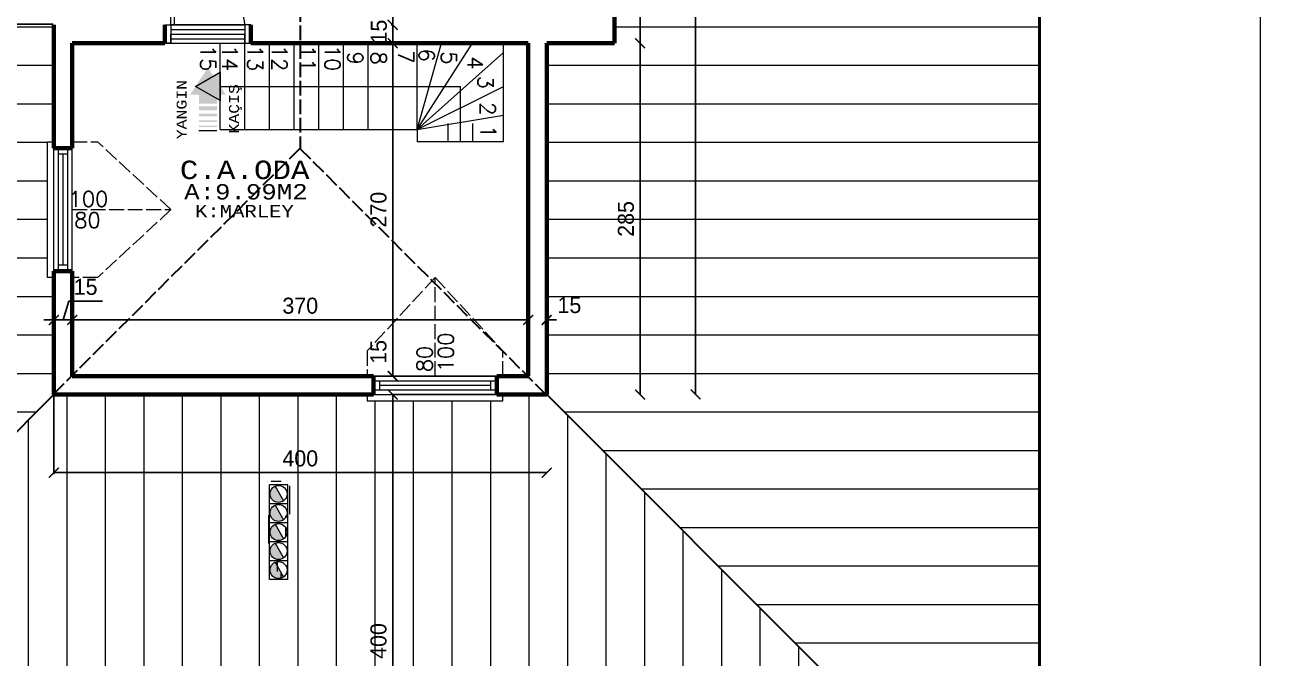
# Model space of a CAD drawing. Header units: millimetres. Extents: x 35860 to 71103, y -11298 to -8385.
# Drawn here: x 53122 to 54129, y -10637 to -10123 of the extents above; entities that cross this region are included whole.
import ezdxf
from ezdxf.enums import TextEntityAlignment as Align

# ---------------------------------------------------------------- set-up
doc = ezdxf.new("R2010")
doc.units = ezdxf.units.MM
doc.header["$MEASUREMENT"] = 0
doc.linetypes.add('ÇİZGİ1', pattern=[15, 12, -3])
doc.layers.get('0').update_dxf_attribs({"lineweight": 15})
doc.layers.get('Defpoints').update_dxf_attribs({"lineweight": 20})
for name, color, linetype, lineweight in [('02', 2, 'Continuous', 20), ('03_Yazı', 1, 'Continuous', 30), ('05', 4, 'Continuous', 50), ('07', 3, 'Continuous', 70), ('Aks&Tefriş', 5, 'Continuous', 20), ('Merd&Balkon', 40, 'Continuous', 20), ('Ölçü', 140, 'Continuous', 20)]:
    doc.layers.add(name, color=color, linetype=linetype, lineweight=lineweight)
doc.layers.add('Lay_X', color=45, linetype='Continuous', lineweight=13, plot=False)
doc.styles.add('0', font='txt.shx')
doc.styles.add('2', font='txt.shx', dxfattribs={"height": 12.5})
doc.styles.add('C', font='')
doc.styles.get('C').set_extended_font_data('Courier New Tur')
doc.dimstyles.new('_VI80I', dxfattribs={"dimtxt": 15, "dimasz": 1, "dimexe": 0, "dimexo": 100, "dimgap": 5, "dimtad": 1, "dimdec": 0, "dimlfac": -1, "dimzin": 12, "dimdsep": 46, "dimtxsty": '0', "dimblk1": 'DOT80_2', "dimblk2": 'DOT80_1', "dimsah": 1, "dimcen": 2.5, "dimse1": 1, "dimse2": 1, "dimclrd": 256, "dimclrt": 1, "dimadec": 8, "dimazin": 0, "dimtfac": 1, "dimtdec": 0, "dimtmove": 0, "dimatfit": 0, "dimldrblk": 'DOT', "dimfxl": 1, "dimtolj": 1, "dimtzin": 0, "dimlwd": -1, "dimarcsym": 0})
doc.dimstyles.new('STANDART', dxfattribs={"dimtxt": 13, "dimasz": 8, "dimexe": 1.25, "dimexo": 0.625, "dimgap": 5, "dimtad": 1, "dimdec": 0, "dimrnd": 5, "dimzin": 1, "dimdsep": 46, "dimtxsty": 'Standard', "dimblk1": 'ARCHTICK', "dimblk2": 'ARCHTICK', "dimsah": 1, "dimcen": 2.5, "dimclrd": 256, "dimclre": 256, "dimclrt": 1, "dimadec": 0, "dimazin": 0, "dimtfac": 1, "dimtdec": 0, "dimtofl": 0, "dimtmove": 1, "dimatfit": 0, "dimldrblk": 'ARCHTICK', "dimfxl": 1, "dimtolj": 1, "dimtzin": 0, "dimarcsym": 0})

# ---------------------------------------------------------------- blocks, each defined once
blk = doc.blocks.new('_ARCHTICK')
at = {"color": 0, "linetype": 'ByBlock', "const_width": 0.15}
blk.add_lwpolyline([(-0.5, -0.5), (0.5, 0.5)], dxfattribs=at)
blk = doc.blocks.new('*D37')
at = {"layer": 'Defpoints', "color": 0, "transparency": 16777216}
for p in [(53421.5, -10008.4), (53420.5, -10123.4), (53421.5, -10123.4)]:
    blk.add_point(p, dxfattribs=at)
at = {"layer": 'Ölçü', "lineweight": -2, "transparency": 16777216}
for p, q in [((53420.5, -10008.4), (53420.5, -10123.4)), ((53420.9, -10123.4), (53419.3, -10123.4))]:
    blk.add_line(p, q, dxfattribs=at)
at = {"layer": 'Ölçü', "lineweight": -2, "transparency": 16777216, "xscale": 8, "yscale": 8, "zscale": 8}
for p, rotation in [((53420.5, -10008.4), 90), ((53420.5, -10123.4), 270)]:
    blk.add_blockref('_ARCHTICK', p, dxfattribs=dict(at, rotation=rotation))
at = {"layer": 'Ölçü', "color": 1, "transparency": 16777216, "insert": (53409, -10065.9), "char_height": 13, "attachment_point": 5, "rotation": 90}
blk.add_mtext('\\A1;120', dxfattribs=at)
blk = doc.blocks.new('*D52')
at = {"layer": '05', "lineweight": -2, "transparency": 16777216}
for p, q in [((53544.9, -10423.4), (53419.3, -10423.4)), ((53420.5, -10823.4), (53420.5, -10423.4))]:
    blk.add_line(p, q, dxfattribs=at)
at = {"layer": 'Defpoints', "color": 0, "transparency": 16777216}
for p in [(53420.5, -10423.4), (53545.5, -10423.4), (53945.5, -10823.4)]:
    blk.add_point(p, dxfattribs=at)
at = {"layer": '05', "lineweight": -2, "transparency": 16777216, "xscale": 8, "yscale": 8, "zscale": 8}
for p, rotation in [((53420.5, -10423.4), 90), ((53420.5, -10823.4), 270)]:
    blk.add_blockref('_ARCHTICK', p, dxfattribs=dict(at, rotation=rotation))
at = {"layer": '05', "color": 1, "transparency": 16777216, "insert": (53409, -10623.4), "char_height": 13, "attachment_point": 5, "rotation": 90}
blk.add_mtext('\\A1;400', dxfattribs=at)
blk = doc.blocks.new('*D53')
at = {"layer": 'Defpoints', "color": 0, "transparency": 16777216}
for p in [(53420.5, -10408.4), (53530.5, -10408.4), (53545.5, -10423.4)]:
    blk.add_point(p, dxfattribs=at)
at = {"layer": 'Ölçü', "lineweight": -2, "transparency": 16777216}
for p, q in [((53420.5, -10408.4), (53420.5, -10400.4)), ((53529.9, -10408.4), (53419.3, -10408.4)), ((53420.5, -10423.4), (53420.5, -10431.4))]:
    blk.add_line(p, q, dxfattribs=at)
at = {"layer": 'Ölçü', "lineweight": -2, "transparency": 16777216, "xscale": 8, "yscale": 8, "zscale": 8}
for p, rotation in [((53420.5, -10408.4), 270), ((53420.5, -10423.4), 90)]:
    blk.add_blockref('_ARCHTICK', p, dxfattribs=dict(at, rotation=rotation))
at = {"layer": 'Ölçü', "color": 1, "transparency": 16777216, "insert": (53409, -10388.8), "char_height": 13, "attachment_point": 5, "rotation": 90}
blk.add_mtext('\\A1;15', dxfattribs=at)
blk = doc.blocks.new('*D54')
at = {"layer": 'Defpoints', "color": 0, "transparency": 16777216}
for p in [(53420.5, -10138.4), (53421.5, -10138.4), (53530.5, -10408.4)]:
    blk.add_point(p, dxfattribs=at)
at = {"layer": 'Ölçü', "lineweight": -2, "transparency": 16777216}
for p, q in [((53420.9, -10138.4), (53419.3, -10138.4)), ((53420.5, -10408.4), (53420.5, -10138.4))]:
    blk.add_line(p, q, dxfattribs=at)
at = {"layer": 'Ölçü', "lineweight": -2, "transparency": 16777216, "xscale": 8, "yscale": 8, "zscale": 8}
for p, rotation in [((53420.5, -10138.4), 90), ((53420.5, -10408.4), 270)]:
    blk.add_blockref('_ARCHTICK', p, dxfattribs=dict(at, rotation=rotation))
at = {"layer": 'Ölçü', "color": 1, "transparency": 16777216, "insert": (53409, -10273.4), "char_height": 13, "attachment_point": 5, "rotation": 90}
blk.add_mtext('\\A1;270', dxfattribs=at)
blk = doc.blocks.new('*D55')
at = {"layer": 'Defpoints', "color": 0, "transparency": 16777216}
for p in [(53420.5, -10123.4), (53421.5, -10123.4), (53421.5, -10138.4)]:
    blk.add_point(p, dxfattribs=at)
at = {"layer": 'Ölçü', "lineweight": -2, "transparency": 16777216}
for p, q in [((53420.9, -10123.4), (53419.3, -10123.4)), ((53420.5, -10138.4), (53420.5, -10123.4))]:
    blk.add_line(p, q, dxfattribs=at)
at = {"layer": 'Ölçü', "lineweight": -2, "transparency": 16777216, "xscale": 8, "yscale": 8, "zscale": 8}
for p, rotation in [((53420.5, -10123.4), 90), ((53420.5, -10138.4), 270)]:
    blk.add_blockref('_ARCHTICK', p, dxfattribs=dict(at, rotation=rotation))
at = {"layer": 'Ölçü', "color": 1, "transparency": 16777216, "insert": (53409.3, -10128.9), "char_height": 13, "attachment_point": 5, "rotation": 90}
blk.add_mtext('\\A1;15', dxfattribs=at)
blk = doc.blocks.new('*D66')
at = {"layer": 'Defpoints', "color": 0, "transparency": 16777216}
for p in [(53530.5, -10362.9), (53530.5, -10408.4), (53545.5, -10423.4)]:
    blk.add_point(p, dxfattribs=at)
at = {"layer": 'Ölçü', "lineweight": -2, "transparency": 16777216}
for p, q in [((53530.5, -10362.9), (53522.5, -10362.9)), ((53530.5, -10407.8), (53530.5, -10361.6)), ((53545.5, -10362.9), (53553.5, -10362.9))]:
    blk.add_line(p, q, dxfattribs=at)
at = {"layer": 'Ölçü', "lineweight": -2, "transparency": 16777216, "xscale": 8, "yscale": 8, "zscale": 8}
blk.add_blockref('_ARCHTICK', (53530.5, -10362.9), dxfattribs=at)
at = {"layer": 'Ölçü', "lineweight": -2, "transparency": 16777216, "xscale": 8, "yscale": 8, "zscale": 8, "rotation": 180}
blk.add_blockref('_ARCHTICK', (53545.5, -10362.9), dxfattribs=at)
at = {"layer": 'Ölçü', "color": 1, "transparency": 16777216, "insert": (53563.9, -10350.9), "char_height": 13, "attachment_point": 5}
blk.add_mtext('\\A1;15', dxfattribs=at)
blk = doc.blocks.new('*D67')
at = {"layer": 'Defpoints', "color": 0, "transparency": 16777216}
for p in [(53160.5, -10362.9), (53160.5, -10408.4), (53530.5, -10408.4)]:
    blk.add_point(p, dxfattribs=at)
at = {"layer": 'Ölçü', "lineweight": -2, "transparency": 16777216}
for p, q in [((53160.5, -10407.8), (53160.5, -10361.6)), ((53530.5, -10362.9), (53160.5, -10362.9))]:
    blk.add_line(p, q, dxfattribs=at)
at = {"layer": 'Ölçü', "lineweight": -2, "transparency": 16777216, "xscale": 8, "yscale": 8, "zscale": 8, "rotation": 180}
blk.add_blockref('_ARCHTICK', (53160.5, -10362.9), dxfattribs=at)
at = {"layer": 'Ölçü', "lineweight": -2, "transparency": 16777216, "xscale": 8, "yscale": 8, "zscale": 8}
blk.add_blockref('_ARCHTICK', (53530.5, -10362.9), dxfattribs=at)
at = {"layer": 'Ölçü', "color": 1, "transparency": 16777216, "insert": (53345.5, -10351.4), "char_height": 13, "attachment_point": 5}
blk.add_mtext('\\A1;370', dxfattribs=at)
blk = doc.blocks.new('*D68')
at = {"layer": 'Defpoints', "color": 0, "transparency": 16777216}
for p in [(53145.5, -10362.9), (53160.5, -10408.4), (53145.5, -10423.4)]:
    blk.add_point(p, dxfattribs=at)
at = {"layer": 'Ölçü', "lineweight": -2, "transparency": 16777216}
for p, q in [((53153, -10362.9), (53157.6, -10347.6)), ((53157.6, -10347.6), (53185, -10347.6)), ((53145.5, -10362.9), (53137.5, -10362.9)), ((53145.5, -10422.8), (53145.5, -10361.6)), ((53160.5, -10362.9), (53145.5, -10362.9)), ((53160.5, -10362.9), (53168.5, -10362.9))]:
    blk.add_line(p, q, dxfattribs=at)
at = {"layer": 'Ölçü', "lineweight": -2, "transparency": 16777216, "xscale": 8, "yscale": 8, "zscale": 8}
blk.add_blockref('_ARCHTICK', (53145.5, -10362.9), dxfattribs=at)
at = {"layer": 'Ölçü', "lineweight": -2, "transparency": 16777216, "xscale": 8, "yscale": 8, "zscale": 8, "rotation": 180}
blk.add_blockref('_ARCHTICK', (53160.5, -10362.9), dxfattribs=at)
at = {"layer": 'Ölçü', "color": 1, "transparency": 16777216, "insert": (53171.3, -10336.1), "char_height": 13, "attachment_point": 5}
blk.add_mtext('\\A1;15', dxfattribs=at)
blk = doc.blocks.new('*D73')
at = {"layer": 'Defpoints', "color": 0, "transparency": 16777216}
for p in [(53145.5, -10423.4), (53545.5, -10423.4), (53145.5, -10486.8)]:
    blk.add_point(p, dxfattribs=at)
at = {"layer": 'Ölçü', "lineweight": -2, "transparency": 16777216}
for p, q in [((53145.5, -10424), (53145.5, -10488.1)), ((53545.5, -10486.8), (53145.5, -10486.8))]:
    blk.add_line(p, q, dxfattribs=at)
at = {"layer": 'Ölçü', "lineweight": -2, "transparency": 16777216, "xscale": 8, "yscale": 8, "zscale": 8, "rotation": 180}
blk.add_blockref('_ARCHTICK', (53145.5, -10486.8), dxfattribs=at)
at = {"layer": 'Ölçü', "lineweight": -2, "transparency": 16777216, "xscale": 8, "yscale": 8, "zscale": 8}
blk.add_blockref('_ARCHTICK', (53545.5, -10486.8), dxfattribs=at)
at = {"layer": 'Ölçü', "color": 1, "transparency": 16777216, "insert": (53345.5, -10475.3), "char_height": 13, "attachment_point": 5}
blk.add_mtext('\\A1;400', dxfattribs=at)
blk = doc.blocks.new('*D74')
at = {"layer": 'Defpoints', "color": 0, "transparency": 16777216}
for p in [(53055.9, -10122.9), (53145.5, -10122.9), (53145.5, -10422.8)]:
    blk.add_point(p, dxfattribs=at)
at = {"layer": 'Ölçü', "lineweight": -2, "transparency": 16777216}
for p, q in [((53144.9, -10122.9), (53054.7, -10122.9)), ((53055.9, -10422.8), (53055.9, -10122.9))]:
    blk.add_line(p, q, dxfattribs=at)
at = {"layer": 'Ölçü', "lineweight": -2, "transparency": 16777216, "xscale": 8, "yscale": 8, "zscale": 8}
for p, rotation in [((53055.9, -10122.9), 90), ((53055.9, -10422.8), 270)]:
    blk.add_blockref('_ARCHTICK', p, dxfattribs=dict(at, rotation=rotation))
at = {"layer": 'Ölçü', "color": 1, "transparency": 16777216, "insert": (53044.4, -10272.8), "char_height": 13, "attachment_point": 5, "rotation": 90}
blk.add_mtext('\\A1;300', dxfattribs=at)
blk = doc.blocks.new('B')
at = {"layer": 'Merd&Balkon'}
for p, q in [((-10, 0), (-10, 15)), ((10, 0), (10, 15))]:
    blk.add_line(p, q, dxfattribs=at)
blk = doc.blocks.new('A')
at = {"layer": 'Merd&Balkon'}
h = blk.add_hatch(color=256, dxfattribs=at)
h.dxf.hatch_style = 1
h.paths.add_polyline_path([(0, 20), (-11.5, 0), (11.5, 0)])
blk.add_lwpolyline([(0, 20), (-11.5, 0), (11.5, 0)], close=True, dxfattribs=at)
blk = doc.blocks.new('DOT')
at = {"color": 0}
blk.add_line((-10, 0), (10, 0), dxfattribs=at)
at = {"color": 0, "const_width": 4.5}
blk.add_lwpolyline([(-2.25, 0, 1), (2.25, 0, 1)], format="xyb", close=True, dxfattribs=at)
blk = doc.blocks.new('DOT80_1')
at = {"color": 0}
blk.add_line((0, 0), (0, 80), dxfattribs=at)
blk.add_blockref('DOT', (0, 0))
blk = doc.blocks.new('DOT80_2')
at = {"color": 0}
blk.add_line((0, 0), (0, -80), dxfattribs=at)
blk.add_blockref('DOT', (0, 0))
blk = doc.blocks.new('*D1033')
at = {"layer": 'Defpoints', "color": 0, "transparency": 16777216}
for p in [(53055.9, -9873.4), (53145.5, -9873.4), (53145.5, -10122.9)]:
    blk.add_point(p, dxfattribs=at)
at = {"layer": 'Ölçü', "lineweight": -2, "transparency": 16777216}
for p, q in [((53144.9, -9873.4), (53054.7, -9873.4)), ((53055.9, -10122.9), (53055.9, -9873.4))]:
    blk.add_line(p, q, dxfattribs=at)
at = {"layer": 'Ölçü', "lineweight": -2, "transparency": 16777216, "xscale": 8, "yscale": 8, "zscale": 8}
for p, rotation in [((53055.9, -9873.4), 90), ((53055.9, -10122.9), 270)]:
    blk.add_blockref('_ARCHTICK', p, dxfattribs=dict(at, rotation=rotation))
at = {"layer": 'Ölçü', "color": 1, "transparency": 16777216, "insert": (53044.4, -9998.2), "char_height": 13, "attachment_point": 5, "rotation": 90}
blk.add_mtext('\\A1;250', dxfattribs=at)
blk = doc.blocks.new('*D1034')
at = {"layer": 'Defpoints', "color": 0, "transparency": 16777216}
for p in [(53545.5, -10138.4), (53621.3, -10138.4), (53544.9, -10423.4)]:
    blk.add_point(p, dxfattribs=at)
at = {"layer": 'Ölçü', "lineweight": -2, "transparency": 16777216}
blk.add_line((53621.3, -10423.4), (53621.3, -10138.4), dxfattribs=at)
at = {"layer": 'Ölçü', "lineweight": -2, "transparency": 16777216, "xscale": 8, "yscale": 8, "zscale": 8}
for p, rotation in [((53621.3, -10138.4), 90), ((53621.3, -10423.4), 270)]:
    blk.add_blockref('_ARCHTICK', p, dxfattribs=dict(at, rotation=rotation))
at = {"layer": 'Ölçü', "color": 1, "transparency": 16777216, "insert": (53609.8, -10280.9), "char_height": 13, "attachment_point": 5, "rotation": 90}
blk.add_mtext('\\A1;285', dxfattribs=at)
blk = doc.blocks.new('*D1035')
at = {"layer": 'Defpoints', "color": 0, "transparency": 16777216}
for p in [(53600.5, -9858.4), (53621.3, -9858.4), (53545.5, -10138.4)]:
    blk.add_point(p, dxfattribs=at)
at = {"layer": 'Ölçü', "lineweight": -2, "transparency": 16777216}
blk.add_line((53621.3, -10138.4), (53621.3, -9858.4), dxfattribs=at)
at = {"layer": 'Ölçü', "lineweight": -2, "transparency": 16777216, "xscale": 8, "yscale": 8, "zscale": 8}
for p, rotation in [((53621.3, -9858.4), 90), ((53621.3, -10138.4), 270)]:
    blk.add_blockref('_ARCHTICK', p, dxfattribs=dict(at, rotation=rotation))
at = {"layer": 'Ölçü', "color": 1, "transparency": 16777216, "insert": (53609.8, -9998.4), "char_height": 13, "attachment_point": 5, "rotation": 90}
blk.add_mtext('\\A1;280', dxfattribs=at)
blk = doc.blocks.new('*D1054')
at = {"layer": 'Defpoints', "color": 0, "transparency": 16777216}
for p in [(53010.9, -9537.5), (53145.5, -9537.5), (53100.5, -10422.8)]:
    blk.add_point(p, dxfattribs=at)
at = {"layer": 'Ölçü', "lineweight": -2, "transparency": 16777216}
for p, q in [((53144.9, -9537.5), (53009.7, -9537.5)), ((53010.9, -10422.8), (53010.9, -9537.5))]:
    blk.add_line(p, q, dxfattribs=at)
at = {"layer": 'Ölçü', "lineweight": -2, "transparency": 16777216, "xscale": 8, "yscale": 8, "zscale": 8}
for p, rotation in [((53010.9, -9537.5), 90), ((53010.9, -10422.8), 270)]:
    blk.add_blockref('_ARCHTICK', p, dxfattribs=dict(at, rotation=rotation))
at = {"layer": 'Ölçü', "color": 1, "transparency": 16777216, "insert": (52999.4, -9980.2), "char_height": 13, "attachment_point": 5, "rotation": 90}
blk.add_mtext('\\A1;885', dxfattribs=at)
blk = doc.blocks.new('*D1055')
at = {"layer": 'Defpoints', "color": 0, "transparency": 16777216}
for p in [(53545.5, -9559.6), (53666.3, -9559.6), (53589.9, -10423.4)]:
    blk.add_point(p, dxfattribs=at)
at = {"layer": 'Ölçü', "lineweight": -2, "transparency": 16777216}
blk.add_line((53666.3, -10423.4), (53666.3, -9559.6), dxfattribs=at)
at = {"layer": 'Ölçü', "lineweight": -2, "transparency": 16777216, "xscale": 8, "yscale": 8, "zscale": 8}
for p, rotation in [((53666.3, -9559.6), 90), ((53666.3, -10423.4), 270)]:
    blk.add_blockref('_ARCHTICK', p, dxfattribs=dict(at, rotation=rotation))
at = {"layer": 'Ölçü', "color": 1, "transparency": 16777216, "insert": (53654.8, -9991.5), "char_height": 13, "attachment_point": 5, "rotation": 90}
blk.add_mtext('\\A1;865', dxfattribs=at)

msp = doc.modelspace()

# ---------------------------------------------------------------- hatches: boundary and pattern name
h = msp.add_hatch()
h.set_pattern_fill('LINE', color=256, scale=250, style=0)
h.paths.add_polyline_path([(53145.5, -10123.4), (53210.5, -10123.4), (53210.5, -9873.4), (53145.5, -9873.4), (53145.5, -9771.1), (53140.5, -9771.1), (53140.5, -9661.1), (53145.5, -9661.1), (53145.5, -9537.5), (52745.5, -9114.8), (52745.5, -10823.4), (53145.5, -10423.4), (53145.5, -10328.4), (53140.5, -10328.4), (53140.5, -10218.4), (53145.5, -10218.4)])
h.paths.add_polyline_path([(53184.2, -9939.7), (53208, -9939.7), (53208, -9959.2), (53184.2, -9959.2)], flags=24)
h.paths.add_polyline_path([(52957.5, -9939.7), (52998.6, -9939.7), (52998.6, -9959.2), (52957.5, -9959.2)], flags=24)
h.paths.add_polyline_path([(53034.7, -10291.3), (53034.7, -10254.4), (53054.2, -10254.4), (53054.2, -10291.3)], flags=24)
h.paths.add_polyline_path([(53035.2, -9725.4), (53035.2, -9684.2), (53054.7, -9684.2), (53054.7, -9725.4)], flags=24)
h = msp.add_hatch()
h.set_pattern_fill('LINE', color=256, scale=250, style=0)
h.paths.add_polyline_path([(53945.5, -9181.1), (53545.5, -9559.6), (53545.5, -9858.4), (53600.5, -9858.4), (53600.5, -10138.4), (53545.5, -10138.4), (53545.5, -10423.4), (53945.5, -10823.4)])
h.paths.add_polyline_path([(53603.1, -9939.7), (53627, -9939.7), (53627, -9959.2), (53603.1, -9959.2)], flags=24)
h.paths.add_polyline_path([(53752.5, -9939.7), (53793.6, -9939.7), (53793.6, -9959.2), (53752.5, -9959.2)], flags=24)
h.paths.add_polyline_path([(53544.4, -10326.4), (53568.2, -10326.4), (53568.2, -10345.9), (53544.4, -10345.9)], flags=9)
h.paths.add_polyline_path([(53600.7, -9727.4), (53600.7, -9690.6), (53620.2, -9690.6), (53620.2, -9727.4)], flags=24)
h = msp.add_hatch()
h.set_pattern_fill('LINE', color=256, scale=250, angle=90, style=0)
h.paths.add_polyline_path([(53545.5, -10423.4), (53509.9, -10423.4), (53509.9, -10428.4), (53399.9, -10428.4), (53399.9, -10423.4), (53145.5, -10423.4), (52745.5, -10823.4), (53945.5, -10823.4)])
h.paths.add_polyline_path([(53320.5, -10573.4), (53320.5, -10542.9), (53319.9, -10542.9), (53319.9, -10543), (53319.9, -10542.9), (53320.5, -10542.9), (53320.5, -10496.7), (53336.9, -10496.7), (53336.9, -10512.1), (53335.5, -10512.1), (53335.5, -10527.1), (53335.5, -10542.5), (53335.5, -10558), (53335.5, -10573.4)], flags=16)
h.paths.add_polyline_path([(53321, -10565.8, -1), (53334.8, -10565.8, -1)], flags=0)
h.paths.add_polyline_path([(53324.6, -10558.4), (53326.9, -10558.4), (53326.9, -10562.6)], flags=0)
h.paths.add_polyline_path([(53321, -10550.4, -1), (53334.8, -10550.4, -1)], flags=0)
h.paths.add_polyline_path([(53321, -10535, -1), (53334.8, -10535, -1)], flags=0)
h.paths.add_polyline_path([(53321, -10519.5, -1), (53334.8, -10519.5, -1)], flags=0)
h.paths.add_polyline_path([(53334.8, -10504.1, -1), (53321, -10504.1, -1)], flags=0)
h.paths.add_polyline_path([(53399.3, -10641.8), (53399.3, -10605), (53418.8, -10605), (53418.8, -10641.8)], flags=24)
h.paths.add_polyline_path([(53327.1, -10465.6), (53364, -10465.6), (53364, -10485.1), (53327.1, -10485.1)], flags=24)
for points in [[(53321, -10504.1, -0.300511), (53325.2, -10497.7), (53331.9, -10509.7, -0.608413)], [(53321, -10519.5, -0.300511), (53325.2, -10513.2), (53331.9, -10525.2, -0.608413)], [(53321, -10535, -0.300511), (53325.2, -10528.6), (53331.9, -10540.6, -0.608413)], [(53321, -10550.4, -0.300511), (53325.2, -10544), (53331.9, -10556, -0.608413)], [(53321, -10565.8, -0.300511), (53325.2, -10559.5), (53331.9, -10571.5, -0.608413)]]:
    msp.add_hatch(color=256).paths.add_polyline_path(points)

# ---------------------------------------------------------------- linework, layer by layer
for p, q in [((53329.9, -10493.9), (53321.9, -10493.9)), ((53335.5, -10496.7), (53320.5, -10496.7)), ((53335.5, -10496.7), (53320.5, -10496.7)), ((53320.5, -10573.4), (53320.5, -10496.7)), ((53325.2, -10497.7), (53331.9, -10509.7)), ((53335.5, -10511.7), (53335.5, -10496.7)), ((53336.9, -10520.4), (53336.9, -10497.4)), ((53335.5, -10512.1), (53320.5, -10512.1)), ((53325.2, -10513.2), (53331.9, -10525.2)), ((53335.5, -10527.1), (53335.5, -10512.1)), ((53319.9, -10544.4), (53319.9, -10521.4)), ((53333.9, -10522.9), (53333.9, -10521.9)), ((53335.5, -10527.5), (53320.5, -10527.5)), ((53325.2, -10528.6), (53331.9, -10540.6)), ((53333.9, -10538.3), (53333.9, -10531.6)), ((53335.5, -10542.5), (53335.5, -10527.5)), ((53320.5, -10542.9), (53319.9, -10542.9)), ((53335.5, -10543), (53320.5, -10543)), ((53325.2, -10544), (53331.9, -10556)), ((53335.5, -10558), (53335.5, -10543)), ((53335.5, -10558.4), (53320.5, -10558.4)), ((53325.2, -10559.5), (53331.9, -10571.5)), ((53326.9, -10566.9), (53326.9, -10559)), ((53335.5, -10573.4), (53335.5, -10558.4)), ((53335.5, -10573.4), (53320.5, -10573.4)), ((53329.9, -10572.4), (53329.9, -10568.9))]:
    msp.add_line(p, q)
for centre in [(53327.9, -10504.1), (53327.9, -10519.5), (53327.9, -10535), (53327.9, -10550.4), (53327.9, -10565.8)]:
    msp.add_circle(centre, 6.9)
at = {"layer": '02'}
for p, q in [((53240.5, -10123.4), (53240.5, -10130.9)), ((53240.5, -10123.4), (53300.5, -10123.4)), ((53300.5, -10123.4), (53300.5, -10130.9)), ((53240.5, -10127.2), (53300.5, -10127.2)), ((53240.5, -10138.4), (53240.5, -10130.9)), ((53240.5, -10130.9), (53300.5, -10130.9)), ((53300.5, -10138.4), (53300.5, -10130.9)), ((53240.5, -10134.7), (53300.5, -10134.7)), ((53240.5, -10138.4), (53300.5, -10138.4)), ((53145.5, -10323.4), (53145.5, -10223.4)), ((53149.3, -10323.4), (53149.3, -10223.4)), ((53156.8, -10323.4), (53156.8, -10223.4)), ((53160.5, -10323.4), (53160.5, -10223.4)), ((53156.8, -10228.4), (53149.3, -10228.4)), ((53153, -10318.4), (53153, -10228.4)), ((53156.8, -10318.4), (53149.3, -10318.4)), ((53404.9, -10408.4), (53504.9, -10408.4)), ((53404.9, -10412.2), (53504.9, -10412.2)), ((53409.9, -10412.2), (53409.9, -10419.7)), ((53409.9, -10415.9), (53499.9, -10415.9)), ((53499.9, -10412.2), (53499.9, -10419.7)), ((53404.9, -10419.7), (53504.9, -10419.7)), ((53404.9, -10423.4), (53504.9, -10423.4))]:
    msp.add_line(p, q, dxfattribs=at)
at = {"layer": '02', "linetype": 'ÇİZGİ1'}
for p, q in [((53160.5, -10218.4), (53181, -10218.4)), ((53240.5, -10273.4), (53181, -10218.4)), ((53160.5, -10273.4), (53239.1, -10273.4)), ((53160.5, -10273.4), (53240.5, -10273.4)), ((53240.5, -10273.4), (53181, -10328.4)), ((53181, -10328.4), (53160.5, -10328.4)), ((53454.9, -10328.4), (53399.9, -10388)), ((53454.9, -10328.4), (53509.9, -10388)), ((53454.9, -10408.4), (53454.9, -10328.4)), ((53454.9, -10408.4), (53454.9, -10329.8)), ((53399.9, -10388), (53399.9, -10408.4)), ((53509.9, -10408.4), (53509.9, -10388))]:
    msp.add_line(p, q, dxfattribs=at)
at = {"layer": '02'}
msp.add_lwpolyline([(53243.5, -10123.4), (53243.5, -10063.4), (53240.5, -10063.4, -0.339541), (53300.5, -10123.4), (53240.5, -10123.4), (53240.5, -10063.4)], format="xyb", dxfattribs=at)
for points in [[(53235.5, -10123.4), (53240.5, -10123.4), (53240.5, -10138.4), (53235.5, -10138.4)], [(53305.5, -10123.4), (53300.5, -10123.4), (53300.5, -10138.4), (53305.5, -10138.4)], [(53145.5, -10328.4), (53140.5, -10328.4), (53140.5, -10218.4), (53145.5, -10218.4)], [(53399.9, -10423.4), (53399.9, -10428.4), (53509.9, -10428.4), (53509.9, -10423.4)]]:
    msp.add_lwpolyline(points, dxfattribs=at)
at = {"layer": '03_Yazı', "linetype": 'ÇİZGİ1'}
for p, q in [((53345.5, -9748.9), (53345.5, -10224)), ((53145.5, -10422.8), (53345.2, -10223.7)), ((53544.9, -10423.4), (53345.2, -10223.7))]:
    msp.add_line(p, q, dxfattribs=at)
at = {"layer": '03_Yazı'}
for p, q in [((52745.5, -10823.4), (53145.5, -10423.4)), ((53945.5, -10823.4), (53545.5, -10423.4))]:
    msp.add_line(p, q, dxfattribs=at)
at = {"layer": '05'}
msp.add_line((53945.5, -10823.4), (53945.5, -9181.1), dxfattribs=at)
at = {"layer": '07'}
for p, q in [((53600.5, -10138.4), (53600.5, -9858.4)), ((53145.5, -10223.4), (53145.5, -10123.4)), ((53235.5, -10123.4), (53235.5, -10138.4)), ((53305.5, -10123.4), (53305.5, -10138.4)), ((53160.5, -10138.4), (53235.5, -10138.4)), ((53160.5, -10223.4), (53160.5, -10138.4)), ((53305.5, -10138.4), (53530.5, -10138.4)), ((53530.5, -10138.4), (53530.5, -10408.4)), ((53545.5, -10138.4), (53600.5, -10138.4)), ((53545.5, -10138.4), (53545.5, -10423.4)), ((53160.5, -10223.4), (53145.5, -10223.4)), ((53145.5, -10423.4), (53145.5, -10323.4)), ((53160.5, -10323.4), (53145.5, -10323.4)), ((53160.5, -10408.4), (53160.5, -10323.4)), ((53404.9, -10408.4), (53160.5, -10408.4)), ((53404.9, -10408.4), (53404.9, -10423.4)), ((53530.5, -10408.4), (53504.9, -10408.4)), ((53504.9, -10408.4), (53504.9, -10423.4)), ((53404.9, -10423.4), (53145.5, -10423.4)), ((53545.5, -10423.4), (53504.9, -10423.4))]:
    msp.add_line(p, q, dxfattribs=at)
at = {"layer": 'Aks&Tefriş'}
msp.add_line((53263.3, -10209.2), (53277.8, -10209.2), dxfattribs=at)
for points in [[(53256, -10180.2), (53285.1, -10180.2), (53270.5, -10158.4)], [(53263.3, -10187.5), (53263.3, -10180.2), (53277.8, -10187.5), (53277.8, -10180.2)]]:
    msp.add_solid(points, dxfattribs=at)
for points in [[(53263.3, -10189.6), (53263.3, -10192.9), (53277.8, -10189.6), (53277.8, -10192.9)], [(53263.3, -10195.4), (53263.3, -10197.8), (53277.8, -10195.4), (53277.8, -10197.8)], [(53263.3, -10200.8), (53263.3, -10202.3), (53277.8, -10200.8), (53277.8, -10202.3)], [(53263.3, -10205.2), (53263.3, -10206.3), (53277.8, -10205.2), (53277.8, -10206.3)]]:
    msp.add_trace(points, dxfattribs=at)
at = {"layer": 'Defpoints'}
msp.add_point((53421.5, -10138.4), dxfattribs=at)
msp.add_point((53421.5, -10138.4), dxfattribs=at)
at = {"layer": 'Lay_X'}
msp.add_lwpolyline([(53160.5, -10138.4), (53530.5, -10138.4), (53530.5, -10408.4), (53160.5, -10408.4)], close=True, dxfattribs=at)
at = {"layer": 'Merd&Balkon'}
for p, q in [((53280.5, -10208.4), (53280.5, -10138.4)), ((53300.5, -10208.4), (53300.5, -10138.4)), ((53320.5, -10208.4), (53320.5, -10138.4)), ((53340.5, -10208.4), (53340.5, -10138.4)), ((53360.5, -10208.4), (53360.5, -10138.4)), ((53380.5, -10208.4), (53380.5, -10138.4)), ((53400.5, -10208.4), (53400.5, -10138.4)), ((53420.5, -10208.4), (53420.5, -10138.4)), ((53440.5, -10208.4), (53460.2, -10138.4)), ((53440.5, -10208.4), (53440.5, -10138.4)), ((53440.5, -10208.4), (53485.4, -10138.4)), ((53510.5, -10218.4), (53510.5, -10138.4)), ((53440.5, -10208.4), (53510.5, -10145.8)), ((53280.5, -10173.4), (53475.5, -10173.4)), ((53440.5, -10208.4), (53510.5, -10173.5)), ((53475.5, -10218.4), (53475.5, -10173.4)), ((53440.5, -10208.4), (53510.5, -10196.7)), ((53280.5, -10208.4), (53440.5, -10208.4)), ((53440.5, -10208.4), (53440.5, -10218.4)), ((53510.5, -10218.4), (53440.5, -10218.4))]:
    msp.add_line(p, q, dxfattribs=at)

# ---------------------------------------------------------------- block references
at = {"layer": 'Merd&Balkon', "xscale": -1, "rotation": 90}
msp.add_blockref('A', (53280.5, -10173.4), dxfattribs=at)
at = {"layer": 'Merd&Balkon', "xscale": -1}
msp.add_blockref('B', (53475.5, -10218.4), dxfattribs=at)

# ---------------------------------------------------------------- texts
at = {"layer": '03_Yazı'}
for s, height, rotation, style, p in [('15', 12.5, 270, '2', (53270.7, -10150.4)), ('14', 12.5, 270, '2', (53288.4, -10150.4)), ('13', 12.5, 270, '2', (53308.9, -10150.4)), ('12', 12.5, 270, '2', (53328.7, -10150.4)), ('11', 12.5, 270, '2', (53351.6, -10150.4)), ('10', 12.5, 270, '2', (53371.7, -10150.4)), ('9', 12.5, 270, '2', (53390.2, -10150.4)), ('8', 12.5, 270, '2', (53409.1, -10150.4)), ('7', 12.5, 270, '2', (53431.3, -10149.3)), ('6', 12.5, 270, '2', (53448.1, -10148)), ('5', 12.5, 270, '2', (53466.1, -10150.2)), ('4', 12.5, 270, '2', (53487.4, -10154.3)), ('YANGIN', 8, 90, 'C', (53249.2, -10192.2)), ('KAÇIŞ', 8, 90, 'C', (53291.7, -10191.6)), ('3', 12.5, 270, '2', (53495.8, -10170.1)), ('2', 12.5, 270, '2', (53497.8, -10191.5)), ('1', 12.5, 270, '2', (53498.1, -10210.1))]:
    msp.add_text(s, height=height, rotation=rotation, dxfattribs=dict(at, style=style)).set_placement(p, align=Align.MIDDLE_CENTER)
at = {"layer": '03_Yazı', "style": '0'}
for s, p in [('100', (53189.7, -10271)), ('80', (53183.5, -10288.2))]:
    msp.add_text(s, height=12.5, dxfattribs=at).set_placement(p, align=Align.RIGHT)
for s, p in [('100', (53469.8, -10405.3)), ('80', (53452.7, -10405.3))]:
    msp.add_text(s, height=12.5, rotation=90, dxfattribs=at).set_placement(p)
at = {"layer": '03_Yazı', "style": 'C', "flags": 12}
for tag, text, height, p in [('C.A.ODA', 'Y.ODASI', 15, (53300.4, -10241.1)), ('K:MARLEY', 'K:MARLEY', 10, (53300.2, -10274.6))]:
    msp.add_attdef(tag, text=text, height=height, dxfattribs=at).set_placement(p, align=Align.MIDDLE_CENTER)
at = {"layer": '03_Yazı', "style": 'C'}
msp.add_attdef('A:9.99M2', text='A:10.00m2', height=12.5, dxfattribs=at).set_placement((53301.4, -10258.9), align=Align.MIDDLE_CENTER)

# ---------------------------------------------------------------- dimensions: what is measured, and where the dimension line sits
at = {"layer": '05'}
dim = msp.add_linear_dim(base=(53420.5, -10423.4), p1=(53945.5, -10823.4), p2=(53545.5, -10423.4), angle=90, dimstyle='STANDART', override={"dimse1": 1}, dxfattribs=at)
dim.commit()
dim.dimension.update_dxf_attribs({"geometry": '*D52', "text_midpoint": (53409, -10623.4)})
at = {"layer": 'Aks&Tefriş'}
msp.add_linear_dim(base=(54124.8, -9181.1), p1=(53945.5, -10823.4), p2=(53945.5, -9181.1), angle=90, text='1650', dimstyle='_VI80I', dxfattribs=at).render()
at = {"layer": 'Ölçü'}
for base, p1, p2, angle, override, picture, middle in [((53010.9, -9537.5), (53100.5, -10422.8), (53145.5, -9537.5), 90, {"dimse1": 1}, '*D1054', (52999.4, -9980.2)), ((53666.3, -9559.6), (53589.9, -10423.4), (53545.5, -9559.6), 90, {"dimse1": 1, "dimse2": 1}, '*D1055', (53654.8, -9991.5)), ((53621.3, -9858.4), (53545.5, -10138.4), (53600.5, -9858.4), 90, {"dimse1": 1, "dimse2": 1}, '*D1035', (53609.8, -9998.4)), ((53055.9124, -9873.4219), (53145.5483, -10122.8955), (53145.5483, -9873.4219), 90, {"dimse1": 1}, '*D1033', (53044.4124, -9998.1587)), ((53055.9, -10122.9), (53145.5, -10422.8), (53145.5, -10122.9), 90, {"dimse1": 1}, '*D74', (53044.4, -10272.8)), ((53420.5, -10138.4), (53530.5, -10408.4), (53421.5, -10138.4), 90, {"dimse1": 1}, '*D54', (53409, -10273.4)), ((53621.3, -10138.4), (53544.9, -10423.4), (53545.5, -10138.4), 90, {"dimse1": 1, "dimse2": 1}, '*D1034', (53609.8, -10280.9)), ((53145.5, -10362.9), (53160.5, -10408.4), (53145.5, -10423.4), 180, {"dimse1": 1}, '*D68', (53162.6, -10336.1)), ((53160.5, -10362.9), (53530.5, -10408.4), (53160.5, -10408.4), 180, {"dimse1": 1}, '*D67', (53345.5, -10351.4)), ((53145.5, -10486.8), (53545.5, -10423.4), (53145.5, -10423.4), 180, {"dimse1": 1}, '*D73', (53345.5, -10475.3))]:
    dim = msp.add_linear_dim(base=base, p1=p1, p2=p2, angle=angle, dimstyle='STANDART', override=override, dxfattribs=at)
    dim.commit()
    dim.dimension.update_dxf_attribs({"geometry": picture, "text_midpoint": middle})
dim = msp.add_linear_dim(base=(53420.5, -10123.4), p1=(53421.5, -10008.4), p2=(53421.5, -10123.4), angle=90, text='120', dimstyle='STANDART', override={"dimse1": 1}, dxfattribs=at)
dim.commit()
dim.dimension.update_dxf_attribs({"geometry": '*D37', "text_midpoint": (53409, -10065.9)})
for base, p1, p2, angle, picture, middle in [((53420.5, -10123.4), (53421.5, -10138.4), (53421.5, -10123.4), 90, '*D55', (53420.8, -10128.9)), ((53530.5, -10362.9), (53545.5, -10423.4), (53530.5, -10408.4), 180, '*D66', (53563.9, -10362.4)), ((53420.5, -10408.4), (53545.5, -10423.4), (53530.5, -10408.4), 90, '*D53', (53420.5, -10388.8))]:
    dim = msp.add_linear_dim(base=base, p1=p1, p2=p2, angle=angle, dimstyle='STANDART', override={"dimse1": 1}, dxfattribs=at)
    dim.commit()
    dim.dimension.update_dxf_attribs({"geometry": picture, "text_midpoint": middle, "dimtype": 160})

doc.saveas('drawing.dxf')
